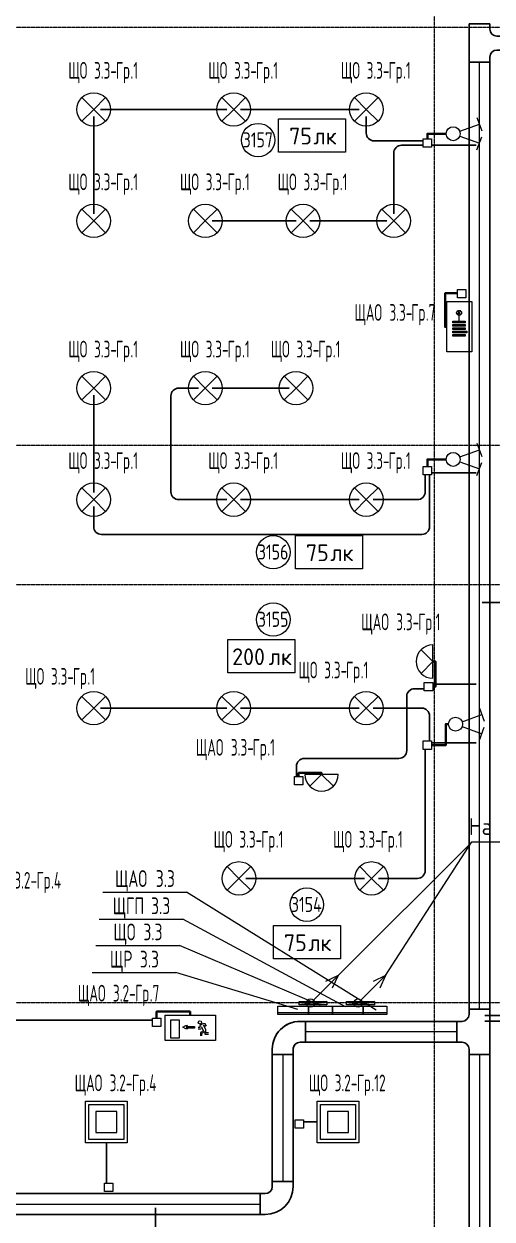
# Model space of a CAD drawing. Header units: millimetres. Extents: x -4730 to 98194, y -4296 to 93388.
# Drawn here: x 78120 to 84828, y 43397 to 60549 of the extents above; entities that cross this region are included whole.
import ezdxf

# ---------------------------------------------------------------- set-up
doc = ezdxf.new("R2010")
doc.units = ezdxf.units.MM
doc.linetypes.add('Линия сетки', pattern=[22.225, 12.7, -3.175, 3.175, -3.175])
for name, color, linetype, lineweight, true_color in [('Кабельные лотки', 5, 'Continuous', 25, 0x0000ff), ('Короба', 7, 'Continuous', 25, 0x008000), ('Соединительные детали кабельных лотков', 5, 'Continuous', 25, 0x0000ff), ('Соединительные детали коробов', 7, 'Continuous', 25, 0x008000), ('Типовые аннотации', 5, 'Continuous', 18, 0x0000ff), ('Уклон', 7, 'Continuous', 18, 0x007f00)]:
    doc.layers.add(name, color=color, linetype=linetype, lineweight=lineweight, true_color=true_color)
for name, color, linetype, lineweight in [('Марки помещений', 7, 'Continuous', 9), ('Марки силовых электроприборов', 7, 'Continuous', 9), ('Марки электрооборудования', 7, 'Continuous', 9), ('Осевая линия', 7, 'Continuous', 18), ('Оси', 7, 'Continuous', 9), ('Провода', 7, 'Continuous', 35), ('Текстовые примечания', 7, 'Continuous', 9), ('Тонкие линии', 7, 'Continuous', 9)]:
    doc.layers.add(name, color=color, linetype=linetype, lineweight=lineweight)
doc.styles.add('GOST Common', font='GOST_Common.ttf', dxfattribs={"width": 0.6, "height": 240})
doc.styles.add('GOST Common_2', font='GOST_Common.ttf', dxfattribs={"width": 0.8, "height": 216})
doc.styles.add('GOST Common_3', font='GOST_Common.ttf', dxfattribs={"height": 240})
doc.styles.add('GOST Common_4', font='GOST_Common.ttf', dxfattribs={"width": 0.7, "height": 240})
doc.styles.add('GOST Common_5', font='GOST_Common.ttf', dxfattribs={"width": 0.9, "height": 240})

# ---------------------------------------------------------------- blocks, each defined once
blk = doc.blocks.new('M_Горизонтальный тройник для канального - Радиус 100 мм-2474834-3-й этаж')
at = {"layer": 'Соединительные детали кабельных лотков'}
for p, q in [((325, 150), (-325, 150)), ((-325, 150), (-325, -150)), ((-325, -150), (-325, 150)), ((-325, 150), (325, 150)), ((-325, 150), (-325, 150)), ((325, -150), (325, 150)), ((325, 150), (325, -150)), ((325, 150), (325, 150)), ((-325, -150), (-250, -150)), ((-250, -150), (-325, -150)), ((-325, -150), (-325, -150)), ((250, -150), (325, -150)), ((325, -150), (250, -150)), ((325, -150), (325, -150)), ((-150, -250), (-150, -325)), ((-150, -325), (-150, -250)), ((-150, -325), (150, -325)), ((150, -325), (-150, -325)), ((-150, -325), (-150, -325)), ((150, -325), (150, -250)), ((150, -250), (150, -325)), ((150, -325), (150, -325))]:
    blk.add_line(p, q, dxfattribs=at)
for centre, start, end in [((-250, -250), 0, 90), ((-250, -250), 0, 90), ((250, -250), 90, 180), ((250, -250), 90, 180)]:
    blk.add_arc(centre, 100, start, end, dxfattribs=at)
blk = doc.blocks.new('M_Горизонтальный изгиб-колено для канального - Стандартная-2475426-3-й этаж')
at = {"layer": 'Соединительные детали кабельных лотков'}
for p, q in [((-150, 250), (-150, 325)), ((150, 325), (-150, 325)), ((-150, 325), (150, 325)), ((-150, 325), (-150, 325)), ((-150, 325), (-150, 250)), ((150, 250), (150, 325)), ((150, 325), (150, 325)), ((150, 325), (150, 250)), ((-325, 150), (-325, 150)), ((-325, 150), (-325, -150)), ((-325, -150), (-325, 150)), ((-325, 150), (-250, 150)), ((-250, 150), (-325, 150)), ((-325, -150), (-325, -150)), ((-250, -150), (-325, -150)), ((-250, -150), (-325, -150))]:
    blk.add_line(p, q, dxfattribs=at)
for radius, end in [(100, 360), (400, 360), (100, 0), (400, 0)]:
    blk.add_arc((-250, 250), radius, 270, end, dxfattribs=at)
blk = doc.blocks.new('M_Короб_ отвод - Плоский торец - ПВХ - Стандартная-2386742-3-й этаж')
at = {"layer": 'Соединительные детали коробов'}
for p, q in [((0, 111.95), (0, 150.05)), ((-150.05, 0), (-111.95, 0))]:
    blk.add_line(p, q, dxfattribs=at)
blk.add_arc((-111.95, 111.95), 111.95, 270, 0, dxfattribs=at)
blk = doc.blocks.new('M_Горизонтальный тройник для канального - Радиус 100 мм-2745902-3-й этаж')
at = {"layer": 'Соединительные детали кабельных лотков'}
for p, q in [((275, 150), (-275, 150)), ((-275, 150), (-275, -150)), ((-275, -150), (-275, 150)), ((-275, 150), (275, 150)), ((-275, 150), (-275, 150)), ((275, -150), (275, 150)), ((275, 150), (275, -150)), ((275, 150), (275, 150)), ((-275, -150), (-200, -150)), ((-200, -150), (-275, -150)), ((-275, -150), (-275, -150)), ((200, -150), (275, -150)), ((275, -150), (200, -150)), ((275, -150), (275, -150)), ((-100, -250), (-100, -325)), ((-100, -325), (-100, -250)), ((-100, -325), (100, -325)), ((100, -325), (-100, -325)), ((-100, -325), (-100, -325)), ((100, -325), (100, -250)), ((100, -250), (100, -325)), ((100, -325), (100, -325))]:
    blk.add_line(p, q, dxfattribs=at)
for centre, start, end in [((-200, -250), 0, 90), ((-200, -250), 0, 90), ((200, -250), 90, 180), ((200, -250), 90, 180)]:
    blk.add_arc(centre, 100, start, end, dxfattribs=at)
blk = doc.blocks.new('ADSK_Марка_Помещение_1_ГОСТ21-501-2011 - Номер-85995-3-й этаж')
at = {"layer": 'Марки помещений'}
blk.add_circle((0, 0), 2, dxfattribs=at)
blk = doc.blocks.new('Морка помещения_освещённость_ - Морка помещения_освещённость_-1484368-3-й этаж')
at = {"layer": 'Марки помещений', "color": 190, "true_color": 0x8000ff}
for p, q in [((-4, 0), (-4, 4)), ((-4, 4), (4, 4)), ((4, 4), (4, 0)), ((4, 0), (-4, 0))]:
    blk.add_line(p, q, dxfattribs=at)
blk = doc.blocks.new('Марка электрооборудования с выноской - Марка электрооборудования с выноской-2902873-3-й этаж')
at = {"layer": 'Марки электрооборудования'}
blk.add_line((-5, 0), (5, 0), dxfattribs=at)

msp = doc.modelspace()

# ---------------------------------------------------------------- linework, layer by layer
at = {"layer": 'Кабельные лотки'}
for p, q in [((84797.9607, 59999.3828), (84497.9607, 59999.3828)), ((84497.9607, 59999.3828), (84497.9607, 46410)), ((84797.9607, 46410), (84797.9607, 59999.3828)), ((84797.9607, 46410), (84497.9607, 46410)), ((82152.9607, 46235), (82152.9607, 45935)), ((84322.9607, 46235), (82152.9607, 46235)), ((84322.9607, 46235), (84322.9607, 45935)), ((82152.9607, 45935), (84322.9607, 45935)), ((81677.9607, 45760), (81977.9607, 45760)), ((81677.9607, 45760), (81677.9607, 43938.1437)), ((81977.9607, 43938.1437), (81977.9607, 45760)), ((84497.9607, 45760), (84797.9607, 45760)), ((84497.9607, 45760), (84497.9607, 2398.1437)), ((84797.9607, 2398.1437), (84797.9607, 45760)), ((81677.9607, 43938.1437), (81977.9607, 43938.1437)), ((81502.9607, 43763.1437), (48145, 43763.1437)), ((81502.9607, 43463.1437), (81502.9607, 43763.1437)), ((48145, 43463.1437), (81502.9607, 43463.1437))]:
    msp.add_line(p, q, dxfattribs=at)
at = {"layer": 'Короба'}
for p, q in [((79119.3057, 59222.2714), (79119.3057, 57822.2714)), ((81025.68, 59322.2714), (79219.3057, 59322.2714)), ((82925.68, 59322.2714), (81225.68, 59322.2714)), ((83025.68, 59222.2714), (83025.68, 59020.1506)), ((83175.73, 58870.1006), (83841.8917, 58870.1006)), ((83569.3557, 58807.1006), (83841.8917, 58807.1006)), ((83961.8917, 58807.1006), (84601.8917, 58807.1006)), ((83419.3057, 57822.2714), (83419.3057, 58657.0506)), ((82019.3057, 57722.2714), (80819.3057, 57722.2714)), ((83319.3057, 57722.2714), (82219.3057, 57722.2714)), ((80375.73, 55322.2714), (80619.3057, 55322.2714)), ((81919.3057, 55322.2714), (80819.3057, 55322.2714)), ((79119.3057, 53822.2714), (79119.3057, 55222.2714)), ((80225.68, 53872.3214), (80225.68, 55172.2214)), ((83870.3917, 53872.3214), (83870.3917, 54078.6006)), ((83933.3917, 53372.3214), (83933.3917, 54078.6006)), ((83961.8917, 54107.1006), (84601.8917, 54107.1006)), ((81025.68, 53722.2714), (80375.73, 53722.2714)), ((82925.68, 53722.2714), (81225.68, 53722.2714)), ((83125.68, 53722.2714), (83720.3417, 53722.2714)), ((79119.3057, 53622.2714), (79119.3057, 53372.3214)), ((79269.3557, 53222.2714), (83783.3417, 53222.2714)), ((87145.0964, 52246.5835), (84685.0964, 52246.5835)), ((83755.1054, 51008.6606), (83857.2945, 51008.6606)), ((83977.2945, 51071.6606), (84601.8917, 51071.6606)), ((83605.0554, 50158.3045), (83605.0554, 50858.6106)), ((81025.68, 50729.5792), (79219.3057, 50729.5792)), ((82925.68, 50729.5792), (81225.68, 50729.5792)), ((83125.68, 50729.5792), (83783.3417, 50729.5792)), ((83933.3917, 50579.5292), (83933.3917, 50258.6006)), ((83870.3917, 48436.7959), (83870.3917, 50138.6006)), ((83961.8917, 50230.1006), (84601.8917, 50230.1006)), ((82175.1054, 50008.2545), (83455.0054, 50008.2545)), ((82025.0554, 49748.2545), (82025.0554, 49858.2045)), ((83001.4857, 48286.7459), (81301.4857, 48286.7459)), ((83201.4857, 48286.7459), (83720.3417, 48286.7459)), ((89113.2878, 46320), (84723.3378, 46320)), ((77440.7484, 46250.4888), (79960.7484, 46250.4888)), ((88993.2878, 46238), (84723.3378, 46238)), ((82324.764, 44791.765), (82125.4331, 44791.765)), ((79302.264, 44494.265), (79302.264, 43914.9566)), ((80005.5307, 42719.7928), (80005.5307, 43559.7928))]:
    msp.add_line(p, q, dxfattribs=at)
at = {"layer": 'Марки электрооборудования'}
for p, q in [((83167.6821, 46395.1425), (80448.2453, 48090.7474)), ((82725.8325, 46441.7913), (80398.2453, 47700)), ((82367.9507, 46460.4508), (80348.2453, 47325)), ((82047.3878, 46404.4723), (80298.2453, 46934.2526))]:
    msp.add_line(p, q, dxfattribs=at)
at = {"layer": 'Осевая линия'}
for p, q in [((84647.9607, 46410), (84647.9607, 59999.3828)), ((84322.9607, 46085), (82152.9607, 46085)), ((81827.9607, 45760), (81827.9607, 43938.1437)), ((84647.9607, 45760), (84647.9607, 2398.1437)), ((48145, 43613.1437), (81502.9607, 43613.1437))]:
    msp.add_line(p, q, dxfattribs=at)
at = {"layer": 'Оси', "linetype": 'Линия сетки'}
for p, q in [((84000, 93388.3703), (84000, -3096.3487)), ((98194.2682, 60500), (-3530.0173, 60500)), ((98194.2682, 54500), (-3530.0173, 54500)), ((98194.2682, 52500), (-3530.0173, 52500)), ((98194.2682, 46500), (-3530.0173, 46500))]:
    msp.add_line(p, q, dxfattribs=at)
at = {"layer": 'Провода', "flags": 128}
for points in [[(84170.6433, 58973.6006), (83901.8868, 58973.6006), (83901.8895, 58898.6006)], [(84178.2548, 56200.5741), (84155, 56200), (84155, 56683.9515), (84331.6329, 56683.9515)], [(84170.6433, 54300), (83901.8868, 54300), (83901.8899, 54198.6006)], [(83980, 51398), (84020, 51398), (84020, 51040.1626), (83977.2945, 51040.1618)], [(84205.6433, 50500), (84165, 50500), (84165, 50198.6026), (83961.8917, 50198.6011)], [(82385, 49780), (82385, 49800), (82056.5506, 49800), (82056.5528, 49748.2545)], [(80501.1457, 46321.7452), (80500, 46375), (80020.7436, 46375), (80020.7465, 46278.9888)]]:
    msp.add_lwpolyline(points, dxfattribs=at)
at = {"layer": 'Типовые аннотации'}
for p, q in [((79119.3057, 59322.2714), (78949.6001, 59491.977)), ((79119.3057, 59322.2714), (79289.0113, 59491.977)), ((81125.68, 59322.2714), (80955.9743, 59491.977)), ((81125.68, 59322.2714), (81295.3856, 59491.977)), ((83025.68, 59322.2714), (82855.9743, 59491.977)), ((83025.68, 59322.2714), (83195.3856, 59491.977)), ((79119.3057, 59322.2714), (78949.6001, 59152.5658)), ((79119.3057, 59322.2714), (79289.0113, 59152.5658)), ((81125.68, 59322.2714), (80955.9743, 59152.5658)), ((81125.68, 59322.2714), (81295.3856, 59152.5658)), ((83025.68, 59322.2714), (82855.9743, 59152.5658)), ((83025.68, 59322.2714), (83195.3856, 59152.5658)), ((84612.3184, 59204.3779), (84680.7224, 59016.4394)), ((84364.6126, 59007.8026), (84646.5204, 59110.4087)), ((84364.6126, 58939.3986), (84646.5204, 58836.7925)), ((84612.3184, 58742.8233), (84680.7224, 58930.7618)), ((79119.3057, 57722.2714), (78949.6001, 57891.977)), ((79119.3057, 57722.2714), (79289.0113, 57891.977)), ((80719.3057, 57722.2714), (80549.6001, 57891.977)), ((80719.3057, 57722.2714), (80889.0113, 57891.977)), ((82119.3057, 57722.2714), (81949.6001, 57891.977)), ((82119.3057, 57722.2714), (82289.0113, 57891.977)), ((83419.3057, 57722.2714), (83249.6001, 57891.977)), ((83419.3057, 57722.2714), (83589.0113, 57891.977)), ((79119.3057, 57722.2714), (78949.6001, 57552.5658)), ((79119.3057, 57722.2714), (79289.0113, 57552.5658)), ((80719.3057, 57722.2714), (80549.6001, 57552.5658)), ((80719.3057, 57722.2714), (80889.0113, 57552.5658)), ((82119.3057, 57722.2714), (81949.6001, 57552.5658)), ((82119.3057, 57722.2714), (82289.0113, 57552.5658)), ((83419.3057, 57722.2714), (83249.6001, 57552.5658)), ((83419.3057, 57722.2714), (83589.0113, 57552.5658)), ((79119.3057, 55322.2714), (78949.6001, 55491.977)), ((79119.3057, 55322.2714), (79289.0113, 55491.977)), ((80719.3057, 55322.2714), (80549.6001, 55491.977)), ((80719.3057, 55322.2714), (80889.0113, 55491.977)), ((82019.3057, 55322.2714), (81849.6001, 55491.977)), ((82019.3057, 55322.2714), (82189.0113, 55491.977)), ((79119.3057, 55322.2714), (78949.6001, 55152.5658)), ((79119.3057, 55322.2714), (79289.0113, 55152.5658)), ((80719.3057, 55322.2714), (80549.6001, 55152.5658)), ((80719.3057, 55322.2714), (80889.0113, 55152.5658)), ((82019.3057, 55322.2714), (81849.6001, 55152.5658)), ((82019.3057, 55322.2714), (82189.0113, 55152.5658)), ((84364.6126, 54334.202), (84646.5204, 54436.8081)), ((84612.3184, 54530.7773), (84680.7224, 54342.8388)), ((84364.6126, 54265.798), (84646.5204, 54163.1919)), ((84612.3184, 54069.2227), (84680.7224, 54257.1612)), ((79119.3057, 53722.2714), (78949.6001, 53891.977)), ((79119.3057, 53722.2714), (79289.0113, 53891.977)), ((81125.68, 53722.2714), (80955.9743, 53891.977)), ((81125.68, 53722.2714), (81295.3856, 53891.977)), ((83025.68, 53722.2714), (82855.9743, 53891.977)), ((83025.68, 53722.2714), (83195.3856, 53891.977)), ((79119.3057, 53722.2714), (78949.6001, 53552.5658)), ((79119.3057, 53722.2714), (79289.0113, 53552.5658)), ((81125.68, 53722.2714), (80955.9743, 53552.5658)), ((81125.68, 53722.2714), (81295.3856, 53552.5658)), ((83025.68, 53722.2714), (82855.9743, 53552.5658)), ((83025.68, 53722.2714), (83195.3856, 53552.5658)), ((79119.3057, 50729.5792), (78949.6001, 50899.2849)), ((79119.3057, 50729.5792), (79289.0113, 50899.2849)), ((81125.68, 50729.5792), (80955.9743, 50899.2849)), ((81125.68, 50729.5792), (81295.3856, 50899.2849)), ((83025.68, 50729.5792), (82855.9743, 50899.2849)), ((83025.68, 50729.5792), (83195.3856, 50899.2849)), ((79119.3057, 50729.5792), (78949.6001, 50559.8736)), ((79119.3057, 50729.5792), (79289.0113, 50559.8736)), ((81125.68, 50729.5792), (80955.9743, 50559.8736)), ((81125.68, 50729.5792), (81295.3856, 50559.8736)), ((83025.68, 50729.5792), (82855.9743, 50559.8736)), ((83025.68, 50729.5792), (83195.3856, 50559.8736)), ((84399.6126, 50534.202), (84681.5204, 50636.8081)), ((84647.3184, 50730.7773), (84715.7224, 50542.8388)), ((84399.6126, 50465.798), (84681.5204, 50363.1919)), ((84647.3184, 50269.2227), (84715.7224, 50457.1612)), ((81201.4857, 48286.7459), (81031.7801, 48456.4515)), ((81201.4857, 48286.7459), (81371.1913, 48456.4515)), ((83101.4857, 48286.7459), (82931.7801, 48456.4515)), ((83101.4857, 48286.7459), (83271.1913, 48456.4515)), ((81201.4857, 48286.7459), (81031.7801, 48117.0403)), ((81201.4857, 48286.7459), (81371.1913, 48117.0403)), ((83101.4857, 48286.7459), (82931.7801, 48117.0403)), ((83101.4857, 48286.7459), (83271.1913, 48117.0403)), ((81760, 46455), (82200, 46455)), ((81760, 46335), (81760, 46455)), ((82200, 46355), (81760, 46355)), ((82200, 46335), (81760, 46335)), ((82200, 46455), (82540, 46455)), ((82200, 46335), (82200, 46455)), ((82200, 46455), (82200, 46335)), ((82540, 46355), (82200, 46355)), ((82540, 46335), (82200, 46335)), ((82540, 46455), (82540, 46335)), ((82540, 46455), (82980, 46455)), ((82540, 46335), (82540, 46455)), ((82980, 46355), (82540, 46355)), ((82980, 46335), (82540, 46335)), ((82980, 46455), (83320, 46455)), ((82980, 46335), (82980, 46455)), ((82980, 46455), (82980, 46335)), ((83320, 46355), (82980, 46355)), ((83320, 46335), (82980, 46335)), ((83320, 46455), (83320, 46335)), ((82320, 45091.765), (82920, 45091.765)), ((82320, 44491.765), (82320, 45091.765)), ((82370, 45041.765), (82870, 45041.765)), ((82370, 44541.765), (82370, 45041.765)), ((82470, 44941.765), (82470, 44641.765)), ((82770, 44941.765), (82470, 44941.765)), ((82770, 44641.765), (82770, 44941.765)), ((82870, 45041.765), (82870, 44541.765)), ((82920, 45091.765), (82920, 44491.765)), ((82470, 44641.765), (82770, 44641.765)), ((82920, 44491.765), (82320, 44491.765)), ((82870, 44541.765), (82370, 44541.765))]:
    msp.add_line(p, q, dxfattribs=at)
at = {"layer": 'Типовые аннотации', "color": 7}
for p, q in [((83841.8917, 58898.6006), (83961.8917, 58898.6006)), ((83841.8917, 58778.6006), (83841.8917, 58898.6006)), ((83961.8917, 58898.6006), (83961.8917, 58778.6006)), ((83961.8917, 58778.6006), (83841.8917, 58778.6006)), ((83841.8917, 54198.6006), (83961.8917, 54198.6006)), ((83841.8917, 54078.6006), (83841.8917, 54198.6006)), ((83961.8917, 54078.6006), (83841.8917, 54078.6006)), ((83961.8917, 54198.6006), (83961.8917, 54078.6006))]:
    msp.add_line(p, q, dxfattribs=at)
at = {"layer": 'Типовые аннотации', "color": 1, "true_color": 0xff0000}
for p, q in [((84331.6329, 56738.5), (84451.6329, 56738.5)), ((84331.6329, 56618.5), (84331.6329, 56738.5)), ((84451.6329, 56618.5), (84331.6329, 56618.5)), ((84451.6329, 56738.5), (84451.6329, 56618.5)), ((84178.2548, 55845.0179), (84178.2548, 56565.0179)), ((84178.2548, 56565.0179), (84538.2548, 56565.0179)), ((84538.2548, 56565.0179), (84538.2548, 55845.0179)), ((84265.153, 56258.1335), (84265.153, 56282.1335)), ((84265.153, 56282.1335), (84445.153, 56282.1335)), ((84355.153, 56402.1335), (84329.6971, 56427.5893)), ((84355.153, 56402.1335), (84329.6971, 56376.6776)), ((84380.6088, 56427.5893), (84355.153, 56402.1335)), ((84355.153, 56282.1335), (84355.153, 56402.1335)), ((84380.6088, 56376.6776), (84355.153, 56402.1335)), ((84445.153, 56282.1335), (84445.153, 56258.1335)), ((84445.153, 56258.1335), (84265.153, 56258.1335)), ((84265.153, 56210.1335), (84265.153, 56234.1335)), ((84265.153, 56234.1335), (84445.153, 56234.1335)), ((84445.153, 56210.1335), (84265.153, 56210.1335)), ((84265.153, 56162.1335), (84265.153, 56186.1335)), ((84265.153, 56186.1335), (84445.153, 56186.1335)), ((84445.153, 56162.1335), (84265.153, 56162.1335)), ((84265.153, 56114.1335), (84265.153, 56138.1335)), ((84265.153, 56138.1335), (84469.153, 56138.1335)), ((84469.153, 56114.1335), (84265.153, 56114.1335)), ((84265.153, 56066.1335), (84265.153, 56090.1335)), ((84265.153, 56090.1335), (84445.153, 56090.1335)), ((84445.153, 56234.1335), (84445.153, 56210.1335)), ((84445.153, 56186.1335), (84445.153, 56162.1335)), ((84445.153, 56090.1335), (84445.153, 56066.1335)), ((84469.153, 56138.1335), (84469.153, 56114.1335)), ((84445.153, 56066.1335), (84265.153, 56066.1335)), ((84538.2548, 55845.0179), (84178.2548, 55845.0179)), ((83980, 51158), (83980, 51638)), ((83980, 51398), (83810.2944, 51567.7056)), ((83980, 51398), (83810.2944, 51228.2944)), ((83857.2945, 51100.1606), (83977.2945, 51100.1606)), ((83857.2945, 50980.1606), (83857.2945, 51100.1606)), ((83977.2945, 50980.1606), (83857.2945, 50980.1606)), ((83977.2945, 51100.1606), (83977.2945, 50980.1606)), ((81996.5554, 49748.2545), (82116.5554, 49748.2545)), ((81996.5554, 49628.2545), (81996.5554, 49748.2545)), ((82116.5554, 49748.2545), (82116.5554, 49628.2545)), ((82625, 49780), (82145, 49780)), ((82385, 49780), (82215.2944, 49610.2944)), ((82385, 49780), (82554.7057, 49610.2944)), ((82116.5554, 49628.2545), (81996.5554, 49628.2545)), ((79960.7484, 46278.9888), (80080.7484, 46278.9888)), ((79960.7484, 46158.9888), (79960.7484, 46278.9888)), ((80080.7484, 46158.9888), (79960.7484, 46158.9888)), ((80080.7484, 46278.9888), (80080.7484, 46158.9888)), ((79000, 45091.765), (79600, 45091.765)), ((79000, 44491.765), (79000, 45091.765)), ((79050, 45041.765), (79550, 45041.765)), ((79050, 44541.765), (79050, 45041.765)), ((79150, 44941.765), (79150, 44641.765)), ((79450, 44941.765), (79150, 44941.765)), ((79450, 44641.765), (79450, 44941.765)), ((79550, 45041.765), (79550, 44541.765)), ((79600, 45091.765), (79600, 44491.765)), ((79150, 44641.765), (79450, 44641.765)), ((79600, 44491.765), (79000, 44491.765)), ((79550, 44541.765), (79050, 44541.765)), ((79273.764, 43914.9566), (79393.764, 43914.9566)), ((79273.764, 43794.9566), (79273.764, 43914.9566)), ((79393.764, 43914.9566), (79393.764, 43794.9566)), ((79393.764, 43794.9566), (79273.764, 43794.9566))]:
    msp.add_line(p, q, dxfattribs=at)
at = {"layer": 'Типовые аннотации', "color": 16, "true_color": 0x800000}
for p, q in [((83841.8917, 50258.6006), (83961.8917, 50258.6006)), ((83841.8917, 50138.6006), (83841.8917, 50258.6006)), ((83961.8917, 50258.6006), (83961.8917, 50138.6006)), ((83961.8917, 50138.6006), (83841.8917, 50138.6006)), ((82005.4331, 44820.265), (82125.4331, 44820.265)), ((82005.4331, 44700.265), (82005.4331, 44820.265)), ((82125.4331, 44820.265), (82125.4331, 44700.265)), ((82125.4331, 44700.265), (82005.4331, 44700.265))]:
    msp.add_line(p, q, dxfattribs=at)
at = {"layer": 'Типовые аннотации', "color": 96, "true_color": 0x008000}
for p, q in [((80145.0179, 45961.7452), (80145.0179, 46321.7452)), ((80145.0179, 46321.7452), (80865.0179, 46321.7452)), ((80865.0179, 46321.7452), (80865.0179, 45961.7452)), ((80226.0103, 45993.1554), (80226.0103, 46257.1554)), ((80226.0103, 46257.1554), (80346.0103, 46257.1554)), ((80346.0103, 46257.1554), (80346.0103, 45993.1554)), ((80399.3277, 46149.3592), (80440.8969, 46173.3592)), ((80440.8969, 46125.3592), (80399.3277, 46149.3592)), ((80440.8969, 46173.3592), (80464.8969, 46173.3592)), ((80464.8969, 46173.3592), (80444.1123, 46161.3592)), ((80444.1123, 46161.3592), (80564.1123, 46161.3592)), ((80564.1123, 46161.3592), (80564.1123, 46137.3592)), ((80639.9535, 46145.5431), (80615.9535, 46145.5431)), ((80681.5227, 46199.5431), (80639.9535, 46175.5431)), ((80639.9535, 46175.5431), (80639.9535, 46145.5431)), ((80657.9535, 46161.9355), (80693.9535, 46099.5816)), ((80717.5227, 46199.5431), (80681.5227, 46199.5431)), ((80727.915, 46119.1893), (80691.915, 46181.5431)), ((80707.1304, 46181.5431), (80719.9342, 46159.3662)), ((80735.5227, 46168.3662), (80717.5227, 46199.5431)), ((80346.0103, 45993.1554), (80226.0103, 45993.1554)), ((80464.8969, 46125.3592), (80440.8969, 46125.3592)), ((80564.1123, 46137.3592), (80444.1123, 46137.3592)), ((80444.1123, 46137.3592), (80464.8969, 46125.3592)), ((80615.9535, 46127.5431), (80657.9535, 46127.5431)), ((80693.9535, 46099.5816), (80652.3843, 46075.5816)), ((80652.3843, 46075.5816), (80652.3843, 46027.5816)), ((80670.3843, 46065.1893), (80709.915, 46088.0124)), ((80670.3843, 46027.5816), (80670.3843, 46065.1893)), ((80709.915, 46088.0124), (80709.915, 46053.1893)), ((80709.915, 46053.1893), (80763.915, 46053.1893)), ((80727.915, 46071.1893), (80727.915, 46119.1893)), ((80763.915, 46071.1893), (80727.915, 46071.1893)), ((80865.0179, 45961.7452), (80145.0179, 45961.7452))]:
    msp.add_line(p, q, dxfattribs=at)
at = {"layer": 'Типовые аннотации'}
for centre, radius in [((79119.3057, 59322.2714), 240), ((81125.68, 59322.2714), 240), ((83025.68, 59322.2714), 240), ((84270.6433, 58973.6006), 100), ((79119.3057, 57722.2714), 240), ((80719.3057, 57722.2714), 240), ((82119.3057, 57722.2714), 240), ((83419.3057, 57722.2714), 240), ((79119.3057, 55322.2714), 240), ((80719.3057, 55322.2714), 240), ((82019.3057, 55322.2714), 240), ((84270.6433, 54300), 100), ((79119.3057, 53722.2714), 240), ((81125.68, 53722.2714), 240), ((83025.68, 53722.2714), 240), ((79119.3057, 50729.5792), 240), ((81125.68, 50729.5792), 240), ((83025.68, 50729.5792), 240), ((84305.6433, 50500), 100), ((81201.4857, 48286.7459), 240), ((83101.4857, 48286.7459), 240)]:
    msp.add_circle(centre, radius, dxfattribs=at)
at = {"layer": 'Типовые аннотации', "color": 1, "true_color": 0xff0000}
msp.add_circle((84355.153, 56402.1335), 36, dxfattribs=at)
at = {"layer": 'Типовые аннотации', "color": 96, "true_color": 0x008000}
msp.add_circle((80641.9562, 46220.0744), 24, dxfattribs=at)
at = {"layer": 'Типовые аннотации', "color": 1, "true_color": 0xff0000}
for centre, start, end in [((83980, 51398), 90, 270), ((82385, 49780), 180, 0)]:
    msp.add_arc(centre, 240, start, end, dxfattribs=at)
at = {"layer": 'Тонкие линии'}
for p, q in [((82623.4665, 46892.4878), (84532.6548, 48801.6762)), ((83303.4665, 46892.4878), (84536.9627, 48812.8764)), ((84536.9627, 48812.8764), (86166.8182, 48812.8764)), ((82269.9131, 46538.9345), (82623.4665, 46892.4878)), ((82623.4665, 46892.4878), (82442.2049, 46807.9642)), ((82623.4665, 46892.4878), (82538.9428, 46711.2263)), ((82949.9131, 46538.9345), (83303.4665, 46892.4878)), ((83303.4665, 46892.4878), (83122.2049, 46807.9642)), ((83303.4665, 46892.4878), (83218.9428, 46711.2263))]:
    msp.add_line(p, q, dxfattribs=at)
for centre in [(82227.4867, 46496.5081), (82907.4867, 46496.5081)]:
    msp.add_circle(centre, 60, dxfattribs=at)
at = {"layer": 'Уклон'}
for p, q in [((82462.4867, 46521.5081), (82062.4867, 46471.5081)), ((82062.4867, 46521.5081), (82462.4867, 46471.5081)), ((82062.4867, 46521.5081), (82462.4867, 46521.5081)), ((82062.4867, 46471.5081), (82062.4867, 46521.5081)), ((82462.4867, 46521.5081), (82462.4867, 46471.5081)), ((83142.4867, 46521.5081), (82742.4867, 46471.5081)), ((82742.4867, 46521.5081), (83142.4867, 46471.5081)), ((82742.4867, 46521.5081), (83142.4867, 46521.5081)), ((82742.4867, 46471.5081), (82742.4867, 46521.5081)), ((83142.4867, 46521.5081), (83142.4867, 46471.5081)), ((82462.4867, 46471.5081), (82062.4867, 46471.5081)), ((83142.4867, 46471.5081), (82742.4867, 46471.5081))]:
    msp.add_line(p, q, dxfattribs=at)

# ---------------------------------------------------------------- block references
at = {"layer": 'Марки помещений', "color": 190, "true_color": 0x8000ff, "xscale": 120, "yscale": 120, "zscale": 120}
for p in [(82249.008, 58707.4568), (82489.7267, 52727.6486), (81520.0344, 51236.0204), (82174.4743, 47131.0413)]:
    msp.add_blockref('Морка помещения_освещённость_ - Морка помещения_освещённость_-1484368-3-й этаж', p, dxfattribs=at)
at = {"layer": 'Марки помещений', "xscale": 120, "yscale": 120, "zscale": 120}
for p in [(81475.6746, 58882.2995), (81693.1923, 52967.6486), (81693.1923, 52001.713), (82173.1923, 47909.5226)]:
    msp.add_blockref('ADSK_Марка_Помещение_1_ГОСТ21-501-2011 - Номер-85995-3-й этаж', p, dxfattribs=at)
at = {"layer": 'Марки электрооборудования', "xscale": 120, "yscale": 120, "zscale": 120}
for p in [(79848.2453, 48090.7474), (79798.2453, 47700), (79748.2453, 47325), (79698.2453, 46934.2526)]:
    msp.add_blockref('Марка электрооборудования с выноской - Марка электрооборудования с выноской-2902873-3-й этаж', p, dxfattribs=at)
at = {"layer": 'Соединительные детали кабельных лотков'}
for name, p, rotation in [('M_Горизонтальный тройник для канального - Радиус 100 мм-2745902-3-й этаж', (84647.9607, 60274.3828), 90), ('M_Горизонтальный тройник для канального - Радиус 100 мм-2745902-3-й этаж', (84647.9607, 60274.3828), 90), ('M_Горизонтальный тройник для канального - Радиус 100 мм-2474834-3-й этаж', (84647.9607, 46085), 270), ('M_Горизонтальный тройник для канального - Радиус 100 мм-2474834-3-й этаж', (84647.9607, 46085), 270), ('M_Горизонтальный изгиб-колено для канального - Стандартная-2475426-3-й этаж', (81827.9607, 46085), 180), ('M_Горизонтальный изгиб-колено для канального - Стандартная-2475426-3-й этаж', (81827.9607, 46085), 180)]:
    msp.add_blockref(name, p, dxfattribs=dict(at, rotation=rotation))
msp.add_blockref('M_Горизонтальный изгиб-колено для канального - Стандартная-2475426-3-й этаж', (81827.9607, 43613.1437), dxfattribs=at)
msp.add_blockref('M_Горизонтальный изгиб-колено для канального - Стандартная-2475426-3-й этаж', (81827.9607, 43613.1437), dxfattribs=at)
at = {"layer": 'Соединительные детали коробов'}
for p, rotation in [((83025.68, 58870.1006), 270), ((83419.3057, 58807.1006), 180), ((80225.68, 55322.2714), 180), ((80225.68, 53722.2714), 270), ((79119.3057, 53222.2714), 270), ((83605.0554, 51008.6606), 180), ((83933.3917, 50729.5792), 90), ((82025.0554, 50008.2545), 180)]:
    msp.add_blockref('M_Короб_ отвод - Плоский торец - ПВХ - Стандартная-2386742-3-й этаж', p, dxfattribs=dict(at, rotation=rotation))
for p in [(83870.3917, 53722.2714), (83933.3917, 53222.2714), (83605.0554, 50008.2545), (83870.3917, 48286.7459)]:
    msp.add_blockref('M_Короб_ отвод - Плоский торец - ПВХ - Стандартная-2386742-3-й этаж', p, dxfattribs=at)

# ---------------------------------------------------------------- texts
at = {"layer": 'Марки помещений', "color": 190, "true_color": 0x8000ff, "char_height": 240, "attachment_point": 1, "style": 'GOST Common_3'}
for s, insert, width in [('75', (81920.5241, 59059.1687), 423.291), ('лк', (82269.7741, 59059.1687), 413.67075), ('75', (82161.2429, 53079.3606), 423.291), ('лк', (82510.4929, 53079.3606), 413.67075), ('200', (81103.9505, 51587.7324), 634.9365), ('лк', (81627.8255, 51587.7324), 413.67075), ('75', (81845.9905, 47482.7532), 423.291), ('лк', (82195.2405, 47482.7532), 413.67075)]:
    msp.add_mtext(s, dxfattribs=dict(at, insert=insert, width=width))
at = {"layer": 'Марки помещений', "char_height": 216, "attachment_point": 1, "style": 'GOST Common_2'}
for s, insert, width in [('3157', (81254.5586, 58993.0867), 546.4302), ('3156', (81472.0764, 53078.4358), 546.4302), ('3155', (81472.0764, 52112.5002), 546.4302), ('3154', (81945.3564, 48020.3098), 561.8226)]:
    msp.add_mtext(s, dxfattribs=dict(at, insert=insert, width=width))
at = {"layer": 'Марки силовых электроприборов', "char_height": 240, "attachment_point": 1, "style": 'GOST Common'}
for s, insert, width in [('ЩО', (78756.327, 60002.4538), 340.55685), (' 3.3-', (79037.3145, 60002.4538), 484.8606), ('Гр', (79437.3645, 60002.4538), 253.9746), ('.1', (79646.9145, 60002.4538), 138.5316), ('ЩО', (80762.7013, 60002.4538), 340.55685), (' 3.3-', (81043.6888, 60002.4538), 484.8606), ('Гр', (81443.7388, 60002.4538), 253.9746), ('.1', (81653.2888, 60002.4538), 138.5316), ('ЩО', (82662.7013, 60002.4538), 340.55685), (' 3.3-', (82943.6888, 60002.4538), 484.8606), ('Гр', (83343.7388, 60002.4538), 253.9746), ('.1', (83553.2888, 60002.4538), 138.5316), ('ЩО', (78756.327, 58402.4538), 340.55685), (' 3.3-', (79037.3145, 58402.4538), 484.8606), ('Гр', (79437.3645, 58402.4538), 253.9746), ('.1', (79646.9145, 58402.4538), 138.5316), ('ЩО', (80356.327, 58402.4538), 340.55685), (' 3.3-', (80637.3145, 58402.4538), 484.8606), ('Гр', (81037.3645, 58402.4538), 253.9746), ('.1', (81246.9145, 58402.4538), 138.5316), ('ЩО', (81756.327, 58402.4538), 340.55685), (' 3.3-', (82037.3145, 58402.4538), 484.8606), ('Гр', (82437.3645, 58402.4538), 253.9746), ('.1', (82646.9145, 58402.4538), 138.5316), ('ЩАО', (82856.0937, 56528.6875), 502.17705), (' 3.3-', (83270.4312, 56528.6875), 484.8606), ('Гр', (83670.4812, 56528.6875), 253.9746), ('.7', (83880.0312, 56528.6875), 178.93665), ('ЩО', (78756.327, 56002.4538), 340.55685), (' 3.3-', (79037.3145, 56002.4538), 484.8606), ('Гр', (79437.3645, 56002.4538), 253.9746), ('.1', (79646.9145, 56002.4538), 138.5316), ('ЩО', (80356.327, 56002.4538), 340.55685), (' 3.3-', (80637.3145, 56002.4538), 484.8606), ('Гр', (81037.3645, 56002.4538), 253.9746), ('.1', (81246.9145, 56002.4538), 138.5316), ('ЩО', (81656.327, 56002.4538), 340.55685), (' 3.3-', (81937.3145, 56002.4538), 484.8606), ('Гр', (82337.3645, 56002.4538), 253.9746), ('.1', (82546.9145, 56002.4538), 138.5316), ('ЩО', (78756.327, 54402.4538), 340.55685), (' 3.3-', (79037.3145, 54402.4538), 484.8606), ('Гр', (79437.3645, 54402.4538), 253.9746), ('.1', (79646.9145, 54402.4538), 138.5316), ('ЩО', (80762.7013, 54402.4538), 340.55685), (' 3.3-', (81043.6888, 54402.4538), 484.8606), ('Гр', (81443.7388, 54402.4538), 253.9746), ('.1', (81653.2888, 54402.4538), 138.5316), ('ЩО', (82662.7013, 54402.4538), 340.55685), (' 3.3-', (82943.6888, 54402.4538), 484.8606), ('Гр', (83343.7388, 54402.4538), 253.9746), ('.1', (83553.2888, 54402.4538), 138.5316), ('ЩАО', (82954.4541, 52087.9355), 502.17705), (' 3.3-', (83368.7916, 52087.9355), 484.8606), ('Гр', (83768.8416, 52087.9355), 253.9746), ('.1', (83978.3916, 52087.9355), 138.5316), ('ЩО', (78138.9119, 51306.4406), 340.55685), (' 3.3-', (78419.8994, 51306.4406), 484.8606), ('Гр', (78819.9494, 51306.4406), 253.9746), ('.1', (79029.4994, 51306.4406), 138.5316), ('ЩО', (82054.4707, 51396.5606), 340.55685), (' 3.3-', (82335.4582, 51396.5606), 484.8606), ('Гр', (82735.5082, 51396.5606), 253.9746), ('.1', (82945.0582, 51396.5606), 138.5316), ('ЩАО', (80583.6271, 50287.3878), 502.17705), (' 3.3-', (80997.9646, 50287.3878), 484.8606), ('Гр', (81398.0146, 50287.3878), 253.9746), ('.1', (81607.5646, 50287.3878), 138.5316), ('ЩО', (80838.5071, 48966.9283), 340.55685), (' 3.3-', (81119.4946, 48966.9283), 484.8606), ('Гр', (81519.5446, 48966.9283), 253.9746), ('.1', (81729.0946, 48966.9283), 138.5316), ('ЩО', (82550.2219, 48966.9283), 340.55685), (' 3.3-', (82831.2094, 48966.9283), 484.8606), ('Гр', (83231.2594, 48966.9283), 253.9746), ('.1', (83440.8094, 48966.9283), 138.5316), (' 3.2-', (77894.8308, 48380.1824), 490.63275), ('Гр', (78299.6433, 48380.1824), 253.9746), ('.4', (78509.1933, 48380.1824), 196.2531), ('ЩАО', (78894.1653, 46759.1352), 502.17705), (' 3.2-', (79308.5028, 46759.1352), 490.63275), ('Гр', (79713.3153, 46759.1352), 253.9746), ('.7', (79922.8653, 46759.1352), 178.93665), ('ЩАО', (78846.7653, 45471.9474), 502.17705), (' 3.2-', (79261.1028, 45471.9474), 490.63275), ('Гр', (79665.9153, 45471.9474), 253.9746), ('.4', (79875.4653, 45471.9474), 196.2531), ('ЩО', (82204.5653, 45471.9474), 340.55685), (' 3.2-', (82485.5528, 45471.9474), 490.63275), ('Гр', (82890.3653, 45471.9474), 253.9746), ('.12', (83099.9153, 45471.9474), 265.5189)]:
    msp.add_mtext(s, dxfattribs=dict(at, insert=insert, width=width))
at = {"layer": 'Марки электрооборудования', "char_height": 240, "attachment_point": 1, "style": 'GOST Common_4'}
for s, insert, width in [('ЩАО', (79424.6851, 48403.9736), 585.873225), (' 3.3', (79908.0789, 48403.9736), 417.51885), ('ЩГП', (79391.0651, 48013.2261), 545.468175), (' 3.3', (79841.1214, 48013.2261), 417.51885), ('ЩО', (79402.3851, 47638.2261), 397.316325), (' 3.3', (79730.2039, 47638.2261), 417.51885), ('ЩР', (79352.3851, 47247.4787), 397.316325), (' 3.3', (79680.2039, 47247.4787), 417.51885)]:
    msp.add_mtext(s, dxfattribs=dict(at, insert=insert, width=width))
at = {"layer": 'Текстовые примечания', "insert": (84496.7451, 49150.515), "char_height": 240, "width": 432.91125, "attachment_point": 1, "style": 'GOST Common_5'}
msp.add_mtext('На', dxfattribs=at)

doc.saveas('drawing.dxf')
